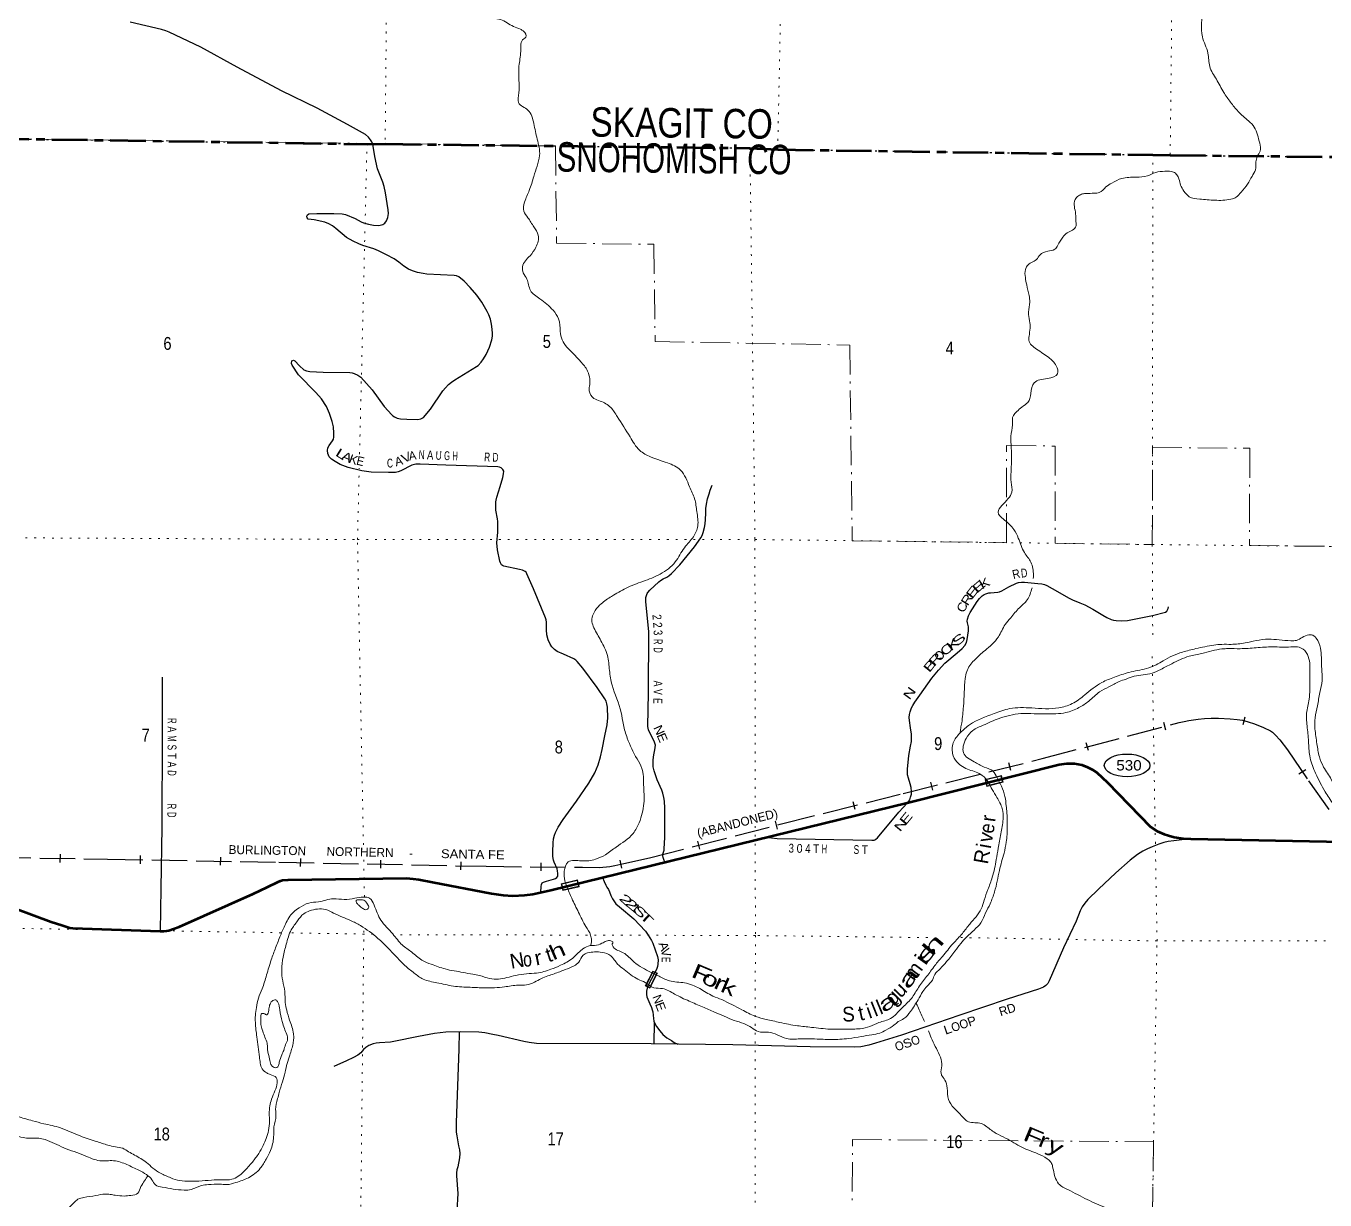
# Model space of a CAD drawing. Header units: feet. Extents: x -1048576 to 137166, y -268550 to 2097152.
# Drawn here: x -236263 to -218633, y 279884 to 295823 of the extents above; entities that cross this region are included whole.
import ezdxf
from ezdxf.enums import TextEntityAlignment as Align

# ---------------------------------------------------------------- set-up
doc = ezdxf.new("R2010")
doc.units = ezdxf.units.FT
doc.header["$LTSCALE"] = 80
for name, pattern in [('DOT_DASHED', [7.7, 5, -1.2, 0.3, -1.2]), ('DOTTED', [1.5, 0.3, -1.2]), ('LONG_DASH_SHORT_DASH', [9.9, 6, -1.2, 1.5, -1.2]), ('LONG_DASHED', [7.5, 6, -1.5])]:
    doc.linetypes.add(name, pattern=pattern)
for name, color, linetype, lineweight in [('11', 7, 'LONG_DASH_SHORT_DASH', 60), ('17', 7, 'Continuous', 25), ('23', 7, 'Continuous', 70), ('29', 7, 'Continuous', 25), ('31', 7, 'Continuous', 13), ('39', 7, 'Continuous', 13), ('44', 7, 'DOT_DASHED', 13), ('59', 7, 'Continuous', 13), ('6', 7, 'DOTTED', 25), ('63', 7, 'Continuous', 25), ('7', 7, 'DOTTED', 13)]:
    doc.layers.add(name, color=color, linetype=linetype, lineweight=lineweight)
for name, color, linetype in [('12', 7, 'Continuous'), ('30', 7, 'Continuous'), ('41', 7, 'Continuous')]:
    doc.layers.add(name, color=color, linetype=linetype)

msp = doc.modelspace()

# ---------------------------------------------------------------- linework, layer by layer
at = {"layer": '11'}
msp.add_lwpolyline([(-245401.9, 294392.92), (-242387.81, 294348.7), (-242220.01, 294365.83), (-236889.68, 294308.4), (-236702.27, 294294.86), (-231634.59, 294220.03), (-231388.38, 294221.57), (-226437.41, 294165.05), (-226060.41, 294146), (-220968.49, 294072.75), (-220734.49, 294068.45), (-215615.9, 294018.95), (-215416.16, 294017.31), (-214728.24, 294018.25)], dxfattribs=at)
at = {"layer": '17'}
msp.add_ellipse((-221319.73, 285784.32), major_axis=(309.24, -1), ratio=0.500121, dxfattribs=at)
at = {"layer": '23'}
msp.add_lwpolyline([(-236420.67, 283844.42), (-235922.97, 283659.08), (-235775.85, 283614.2), (-235695.49, 283587.91), (-235669.03, 283581.55), (-235625.14, 283575.98), (-234440.47, 283533.38), (-234390.42, 283534.82), (-234349.88, 283537.21), (-234323.65, 283543.17), (-234261.64, 283564.65), (-234184.01, 283595.22), (-233177.65, 284040.62), (-232987.67, 284130.94), (-232840.12, 284205.24), (-232809.9, 284217.89), (-232780.09, 284225.05), (-232702.82, 284233.1), (-231098.74, 284252.47), (-231008.78, 284247.13), (-230933.35, 284237.83), (-230747.86, 284198.88), (-229945.4, 284044.94), (-229786.58, 284021.62), (-229655.42, 284014.46), (-229498.03, 284021.62), (-229386.54, 284037.18), (-229138.18, 284092.99), (-224285.59, 285282.21), (-222239.91, 285795.15), (-222137.36, 285812.5), (-222032.43, 285810.11), (-221932.27, 285791.02), (-221854.67, 285759.64), (-221793.95, 285728.98), (-221729.84, 285686.53), (-221585.04, 285554.79), (-221002.07, 284953.06), (-220912.76, 284892.6), (-220817.37, 284849.65), (-220757.75, 284832.94), (-220679.75, 284812.7), (-220557.43, 284792.38), (-220453.87, 284785.75), (-218381.91, 284747.13)], dxfattribs=at)
at = {"layer": '29'}
msp.add_line((-227736.55, 282300.93), (-227741.03, 282005.49), dxfattribs=at)
for points in [[(-231556.29, 294216.49), (-231571.4, 294252.12), (-231586.83, 294277.98), (-231614.91, 294314.03), (-231653.4, 294349.17), (-231899.66, 294486.87), (-232309.02, 294706.59), (-232796.6, 294942.66), (-233398.8, 295262.8), (-233889.38, 295535.32), (-234320.73, 295738.04), (-234367.28, 295756.98), (-234422.8, 295773.18), (-234848.16, 295873.64)], [(-230017.31, 291362.23), (-229971.93, 291464.01), (-229941.82, 291562.73), (-229931.59, 291610.36), (-229930.11, 291646.38), (-229935.13, 291708.28), (-229945.16, 291773.53), (-229960.22, 291842.13), (-229981.79, 291902.75), (-230005.4, 291947.54), (-230077.35, 292073.01), (-230145.74, 292168.05), (-230234.62, 292273.78), (-230315.9, 292356.75), (-230386.75, 292419.37), (-230418.66, 292432.72), (-230452.82, 292437.41), (-230823.56, 292453.96), (-230870.39, 292461.16), (-230950.7, 292477.89), (-231019.3, 292499.64), (-231069.74, 292523.57), (-231133.07, 292563.22), (-231204.24, 292618.31), (-231266.92, 292661.94), (-231368.86, 292717.94), (-231477.73, 292770.69), (-231540.16, 292795.53), (-231693.56, 292844.31), (-231746.01, 292864), (-231824.06, 292901.19), (-231912.94, 292953.59), (-232058.78, 293074.91), (-232101.79, 293110.33), (-232151.99, 293138.78), (-232205.66, 293159.89), (-232352.02, 293192.33), (-232432.42, 293202.68), (-232444.78, 293219.08), (-232449.54, 293239.54), (-232443.11, 293259.24), (-232426.44, 293271.22), (-232315.34, 293276.15), (-232083.35, 293275.65), (-231970.4, 293274.47), (-231924.45, 293262.58), (-231796.68, 293210.96), (-231711.96, 293162.19), (-231681.37, 293151.12), (-231616.6, 293132.08), (-231547.05, 293121.05), (-231474.38, 293115.35), (-231419.77, 293127.55), (-231392.4, 293147.14), (-231369.95, 293176.65), (-231352.25, 293224.1), (-231344.85, 293278.99), (-231347.17, 293328.42), (-231383.36, 293556.91), (-231402.39, 293644.68), (-231421.57, 293703.48), (-231493.07, 293885.34), (-231528.68, 294052.04), (-231556.29, 294216.49)], [(-229858.9, 289836.2), (-230564.34, 289860.21), (-230912.96, 289874.12), (-230970.79, 289872.91), (-231024.35, 289859.09), (-231175.76, 289784.57), (-231211.71, 289769.18), (-231249.02, 289762.4), (-231343.94, 289759.02), (-231579.85, 289763.68), (-231706.39, 289783.42), (-231890.76, 289827.04), (-231999.74, 289871.24), (-232065.98, 289908.78), (-232118.53, 289941.51), (-232148.81, 289975.78), (-232167.05, 290018.47), (-232170.65, 290059.25), (-232165.38, 290095.43), (-232148.48, 290129.34), (-232104.37, 290190.73), (-232091.76, 290215.89), (-232086.74, 290239.32), (-232085.21, 290297.29), (-232090.09, 290379.85), (-232107, 290453.49), (-232141.94, 290563.9), (-232183.92, 290657.73), (-232254.04, 290761.32), (-232327.87, 290845.68), (-232563.07, 291088.76), (-232652.24, 291216.56), (-232658.93, 291243.17), (-232654.61, 291275.22), (-232633.83, 291285), (-232614.18, 291278.12), (-232551.62, 291207.65), (-232490.56, 291155.41), (-232454.81, 291141.12), (-232412.52, 291132.99), (-232229.19, 291123.76), (-231868.18, 291119.6), (-231835.77, 291116.02), (-231810.67, 291105.98), (-231760.48, 291082.56), (-231716.69, 291054.7), (-231564.16, 290884.69), (-231403.21, 290655.84), (-231299.46, 290543.79), (-231285.33, 290532.11), (-231260.21, 290515.38), (-231225.08, 290500.32), (-231179.94, 290489.89), (-231094.6, 290483.59), (-230944.14, 290481.2), (-230905.52, 290488.61), (-230867.04, 290508.68), (-230772.76, 290619.81), (-230604.26, 290869.64), (-230570.9, 290911.9), (-230529.07, 290955.4), (-230488.92, 290988.86), (-230442.61, 291020.65), (-230149.07, 291198.24), (-230127.53, 291214.73), (-230085.7, 291258.23), (-230052.24, 291303.4), (-230017.31, 291362.23)], [(-229275.47, 284062.14), (-229270.17, 284139.53), (-229265.92, 284167.7), (-229256.64, 284189.67), (-229240.83, 284201.16), (-229197.44, 284214.26), (-229101.89, 284239.84), (-229075.19, 284249.68), (-229056.79, 284264.74), (-229046.75, 284283.14), (-229043.4, 284318.28), (-229048.42, 284351.74), (-229055.54, 284379.98), (-229093.59, 284470.53), (-229104.57, 284500.58), (-229112, 284549.16), (-229111.5, 284611.91), (-229108, 284735.07), (-229101.96, 284790.09), (-229088.89, 284839.6), (-229075.19, 284872.07), (-229038.39, 284947.35), (-228974.01, 285048.52), (-228791.35, 285299.97), (-228623.03, 285543.74), (-228543.16, 285685.18), (-228496.93, 285792.75), (-228464.52, 285901.01), (-228442.59, 286001.36), (-228407.63, 286185.43), (-228374.17, 286337.68), (-228371.1, 286387.3), (-228367.48, 286428.03), (-228370.82, 286573.59), (-228379.19, 286622.11), (-228390.9, 286658.91), (-228405.96, 286689.03), (-228511.46, 286843.9), (-228705.77, 287106.02), (-228784.08, 287197.65), (-228801.62, 287211.78), (-228829.25, 287229.44), (-228966.7, 287295.26), (-229053.45, 287331.5), (-229091.93, 287358.27), (-229125.39, 287393.4), (-229150.49, 287428.54), (-229177.25, 287488.77), (-229192.31, 287557.36), (-229197.36, 287627.11), (-229197.32, 287731.36), (-229201.64, 287760.59), (-229210.71, 287788.24), (-229377.24, 288183.84), (-229464.3, 288386.34), (-229476.73, 288407.28), (-229489.59, 288419.39), (-229523.57, 288434.05), (-229565.56, 288443.77), (-229780.11, 288490.25), (-229796.29, 288497.63), (-229809.89, 288507.26), (-229824.73, 288532.76), (-229832.64, 288558.42), (-229864.63, 288710.87), (-229871.96, 288808.07), (-229859.77, 288953.21), (-229858.19, 289096.6), (-229862.78, 289131.11), (-229885.66, 289248.96), (-229888.31, 289287.33), (-229886.64, 289362.62), (-229883.78, 289386.31), (-229874.93, 289424.53), (-229828.05, 289572.65), (-229792.36, 289692.88), (-229781.24, 289742.41), (-229779.87, 289777.39), (-229789.6, 289800.97), (-229814.9, 289822.84), (-229834.77, 289832.76), (-229858.9, 289836.2)], [(-227590.96, 284472.17), (-227605.49, 284505.59), (-227617.2, 284535.72), (-227620.16, 284555.56), (-227618.88, 284580.9), (-227603.82, 284634.46), (-227601.23, 284654.03), (-227592.89, 284805.34), (-227591.65, 284991.21), (-227593.7, 285203.43), (-227597.11, 285297.21), (-227605.64, 285351.28), (-227620.54, 285409.35), (-227635.14, 285449.1), (-227695.69, 285590.24), (-227736.66, 285710.62), (-227749.41, 285764.15), (-227752.1, 285806.02), (-227752.76, 285859.55), (-227742.62, 285926.99), (-227730.53, 285997.37), (-227722.64, 286026.91), (-227720.69, 286059.73), (-227731, 286098.88), (-227741.14, 286120.93), (-227789.07, 286209.18), (-227814.68, 286269.58), (-227824.45, 286313.23), (-227815.53, 286769.64), (-227812.12, 287600.03), (-227848.86, 288011.25), (-227849.84, 288063.71), (-227842.54, 288091.9), (-227833.11, 288117.27), (-227823.06, 288134.01), (-227796.12, 288163.33), (-227674.11, 288277.94), (-227651.11, 288296.63), (-227613.86, 288319.78), (-227567, 288339.86), (-227538.41, 288358.1), (-227501.73, 288390.07), (-227388.85, 288509.45), (-227192.31, 288752.43), (-227103.41, 288875.43), (-227087.04, 288907.06), (-227071.61, 288945.72), (-227054.87, 289016.01), (-227046.29, 289063.52), (-227039.81, 289121.45), (-227038.07, 289210.79), (-227036.46, 289273.75), (-227028.64, 289329.74), (-227014.7, 289402.62), (-226992.31, 289472.18), (-226976.21, 289523.12), (-226948.67, 289588.14)], [(-224296.26, 285279.59), (-224269.97, 285318.97), (-224256.62, 285351.45), (-224246.54, 285392.61), (-224244.3, 285429.91), (-224251.56, 285484.66), (-224261.48, 285535.47), (-224286.71, 285611.85), (-224300.1, 285657.04), (-224301.77, 285700.55), (-224301.7, 285734.87), (-224282.37, 285918.2), (-224258.26, 286045.32), (-224246.54, 286110.59), (-224244.87, 286155.78), (-224243.13, 286181.55), (-224246.54, 286211.01), (-224260.08, 286295.19), (-224271.44, 286392.5), (-224275, 286435.28), (-224273.33, 286473.78), (-224263.29, 286513.94), (-224244.88, 286564.15), (-224227.23, 286599.37), (-224201.36, 286642.81), (-224130.43, 286740.1), (-223968.62, 286967.89), (-223878.35, 287079.63), (-223791.36, 287171), (-223623.89, 287313.77), (-223555.35, 287370.84), (-223520.2, 287411), (-223498.44, 287454.52), (-223489.66, 287493.84), (-223471.67, 287613.51), (-223471.54, 287634.78), (-223473.34, 287667.07), (-223486.73, 287722.3), (-223488.66, 287742.35), (-223485.06, 287770.83), (-223469.99, 287816.02), (-223448.99, 287860.45), (-223355.99, 288009.36), (-223324.39, 288050.32), (-223287.57, 288087.14), (-223260.51, 288103.65), (-223235.69, 288115.59), (-223197.2, 288127.3), (-223173.03, 288129.46), (-223071.67, 288137.34), (-223049.6, 288142.14), (-223019.79, 288155.75), (-222924.63, 288209.32), (-222822.28, 288260.98), (-222793.85, 288269.56), (-222753.69, 288274.58), (-222713.03, 288272.03), (-222531.94, 288254.78), (-222475.86, 288247.82), (-222441.57, 288240.1), (-222410.59, 288226.06), (-222262.67, 288146.13), (-222115.85, 288059.13), (-222059.13, 288031.92), (-221960.33, 287994.11), (-221891.77, 287963.3), (-221785.29, 287906.31), (-221648.43, 287823.63), (-221595.54, 287794.26), (-221535.29, 287765.81), (-221501.82, 287757.44), (-221468.35, 287754.1), (-221398.05, 287749.08), (-221315.51, 287753.59), (-220972.71, 287818.65), (-220799.87, 287866.29), (-220782.16, 287879.62), (-220769.73, 287895.49), (-220762.21, 287913.72), (-220759.57, 287935.87)], [(-234436.09, 283533.51), (-234427.63, 284111.74), (-234414.03, 284945.88), (-234410.62, 286202.62), (-234410.61, 286984.6)], [(-226219.31, 284808.31), (-226146.09, 284800.15), (-226070, 284794.57), (-224785.62, 284768.32), (-224753.31, 284769.42), (-224741.93, 284775.04), (-224728.54, 284783.41), (-224705.97, 284802.43), (-224417.63, 285151.92), (-224301.12, 285278.4)], [(-220469.06, 284786.72), (-220684.34, 284759.32), (-220762.09, 284749.97), (-220820.15, 284736.9), (-220887.61, 284716.5), (-220977.09, 284680.72), (-221043.26, 284652.9), (-221105.86, 284621.73), (-221177.15, 284575.91), (-221278.87, 284497.3), (-221471.33, 284326.96), (-221705.66, 284103.24), (-221849.95, 283963.37), (-221892.65, 283912.53), (-221926.94, 283864.62), (-221956.05, 283811.27), (-222012.53, 283669.4), (-222182.22, 283306.45), (-222376.43, 282861.35), (-222393.87, 282825.3), (-222420.64, 282795.18), (-222455.79, 282773.42), (-222520.86, 282748.24), (-222946.36, 282612.77), (-223588.07, 282394.52), (-224382.57, 282124.02), (-224734.75, 282012.75), (-224823.96, 281986.82), (-224934.42, 281965.07), (-225014.71, 281958.03), (-225621.83, 281963.1), (-226670.08, 281992.77), (-227777.3, 282005.92), (-229336.65, 282011.66), (-229433.09, 282021.97), (-229507.48, 282034.69), (-229856.17, 282117.3), (-229925.13, 282132.43), (-230035.59, 282154.19), (-230119.16, 282163.13), (-230370.32, 282165.91), (-230567.03, 282163.69), (-230718.43, 282144.15), (-230937.94, 282103.46), (-231270.72, 282036.1), (-231317.59, 282027), (-231464.86, 282018.63), (-231508.38, 282015.28), (-231552.59, 282005.3), (-231611.16, 281981.86), (-231650.26, 281955.91), (-231684.11, 281926.57), (-231719.26, 281883.06), (-231759.42, 281851.26), (-231819.67, 281817.79), (-231911.72, 281772.6), (-232085.31, 281697.46)], [(-228436.95, 284264.84), (-228417.82, 284208.48), (-228392.07, 284157.11), (-228377.91, 284131.98), (-228357.96, 284098.73), (-228342.99, 284067.13), (-228326.36, 284017.24), (-228304.74, 283972.35), (-228276.47, 283930.77), (-228258.18, 283907.49), (-228208.76, 283862.97), (-228015.62, 283701.92), (-227856.98, 283533.76), (-227817.5, 283480.12), (-227773.8, 283408.14), (-227755.97, 283370.37), (-227693.25, 283189.65), (-227684.47, 283144.22), (-227686.13, 283087.68), (-227693, 283056.28), (-227704.42, 283016.17), (-227727.6, 282974.42), (-227825.9, 282781.2), (-227834.13, 282758.43), (-227840.78, 282718.52), (-227841.09, 282672.51), (-227835.79, 282643.69), (-227798.28, 282546.02), (-227775.93, 282499.01), (-227764.29, 282464.24), (-227757.63, 282437.49), (-227747.39, 282348.58), (-227741, 282312.77), (-227725.38, 282271.17), (-227707.75, 282239.6), (-227661.19, 282179.74), (-227618.41, 282130.74), (-227566.4, 282088.28), (-227501.71, 282048.64), (-227464.96, 282025.09), (-227415.46, 282001.62)], [(-230383.19, 282166.05), (-230387.99, 281932.31), (-230426.39, 280935.2), (-230423.96, 280807.83), (-230417.18, 280755.04), (-230390.99, 280618.98), (-230380.36, 280567.6), (-230377.01, 280515.72), (-230379.39, 280459.02), (-230403.1, 280334.41), (-230415.51, 280293.12), (-230421.58, 280252.09), (-230422.2, 280211.12), (-230403.23, 279974.74), (-230416.04, 279736.67), (-230436.17, 279525.07)]]:
    msp.add_lwpolyline(points, dxfattribs=at)
at = {"layer": '31'}
for p, q in [((-227694.6, 282962.35), (-227798.29, 282760.14)), ((-227798.29, 282760.14), (-227858.96, 282791.25))]:
    msp.add_line(p, q, dxfattribs=at)
msp.add_lwpolyline([(-227858.96, 282791.25), (-227755.27, 282993.46), (-227694.6, 282962.35)], dxfattribs=at)
msp.add_lwpolyline([(-227751.8, 282982.69), (-227705.36, 282958.88), (-227801.75, 282770.9), (-227848.19, 282794.71)], close=True, dxfattribs=at)
at = {"layer": '39'}
for points in [[(-139726.18, 284721.75), (-139786.61, 284683.23), (-139865.18, 284636.58), (-139935.68, 284589.96), (-139981.99, 284555.51), (-140024.23, 284506.92), (-140030.24, 284490.75), (-140030.24, 284490.75), (-140086.75, 284492.64)], [(-217144.33, 303604.05), (-217061.25, 303622.73), (-216960.21, 303630.98), (-216865.88, 303602.98), (-216778.09, 303548.84), (-216722.69, 303489.23), (-216659.36, 303421.39), (-216585.88, 303357.4), (-216522.26, 303305.72), (-216476.83, 303252.35), (-216449.63, 303195.28), (-216432.7, 303128.29), (-216440.36, 303041.55), (-216451.93, 302960.94), (-216471.91, 302862.3), (-216519.72, 302786.4), (-216573.4, 302720.71), (-216667.65, 302643.64), (-216782.92, 302520.48), (-216891.48, 302433.57), (-216987.63, 302362.6), (-217056.17, 302256.77), (-217129.19, 302126.78), (-217229.53, 302047.8), (-217329.72, 301976.9), (-217427.74, 301914.04), (-217523.66, 301855.19), (-217613.2, 301814.4), (-217769.87, 301744.54), (-217845.52, 301691.37), (-217927.73, 301610.04), (-217971.55, 301532.04), (-218013.05, 301470.17), (-218074.76, 301406.64), (-218149.02, 301319.1), (-218204.45, 301267.59), (-218232.39, 301175.16), (-218270.75, 301064.73), (-218331.48, 300944.62), (-218377.35, 300864.64), (-218427.89, 300750.4), (-218440.25, 300627.37), (-218438.3, 300514.19), (-218424.58, 300382.6), (-218391.74, 300303.2), (-218396.33, 300163.87), (-218400.95, 300022.52), (-218439.16, 299920.17), (-218485.18, 299832.11), (-218597.65, 299751.34), (-218710.24, 299664.5), (-218816.59, 299587.65), (-218921.67, 299470.37), (-218965.56, 299388.33), (-218996.37, 299249.48), (-219024.19, 299054), (-219060.15, 298854.63), (-219080.61, 298729.74), (-219120.42, 298540.54), (-219160.24, 298460.45), (-219232.82, 298354.69), (-219337.79, 298243.47), (-219416.49, 298133.79), (-219491.49, 298005.85), (-219535.61, 297911.7), (-219608.89, 297767.56), (-219692.15, 297629.68), (-219761.96, 297455.17), (-219839.99, 297272.74), (-219895.97, 297081.82), (-219943.67, 296902.87), (-219987.22, 296729.9), (-220069.8, 296519.26), (-220135.01, 296374.98), (-220207.85, 296255.09), (-220290.51, 296040.41), (-220307.95, 295860.9), (-220297.21, 295676.84), (-220222.6, 295455.23), (-220197.71, 295272.93), (-220108.08, 295099.54), (-220008.44, 294921.93), (-219914.07, 294786.84), (-219813.43, 294663.76), (-219670.53, 294533.85), (-219593.35, 294451.61), (-219550.9, 294345.76), (-219518.7, 294232.02), (-219514.66, 294122.84), (-219554.36, 294048.81), (-219571.77, 293980.43)], [(-231935.96, 297028.02), (-231764.45, 296917.78), (-231526.07, 296822.48), (-231309.18, 296765.97), (-231174.47, 296739.25), (-230900.72, 296701.9), (-230770.37, 296547.97), (-230550.75, 296420.68), (-230398.74, 296347.18), (-230286.22, 296211.76), (-230104.5, 295998.29), (-230000.53, 295945.87), (-229924.18, 295928.3), (-229821.6, 295910.25), (-229647.77, 295816.14), (-229551.61, 295778), (-229513.69, 295755.08), (-229478.95, 295669.58), (-229507.56, 295649.9), (-229549.06, 295478.92), (-229572.91, 295279.33), (-229572.42, 295087.37), (-229573.6, 294913.63), (-229578.04, 294782.37), (-229450.76, 294681.03), (-229371.41, 294497.73), (-229324.85, 294286.74), (-229292.6, 294065.91), (-229327.55, 293921.08), (-229370.51, 293780.43), (-229432.51, 293591.64), (-229495.97, 293433.18), (-229506.34, 293308.1), (-229451.46, 293220.21), (-229371.03, 293095.48), (-229310.58, 292981.23), (-229341.8, 292820.16), (-229422.63, 292704.45), (-229524.27, 292554.78), (-229513.73, 292469.72), (-229464.79, 292388), (-229417.19, 292233.57), (-229288.11, 292120.07), (-229109.39, 291963.23), (-229034.86, 291846.7), (-229011.76, 291676.55), (-228987.62, 291562.96), (-228833.7, 291374.24), (-228748.64, 291281.76), (-228652.03, 291158.75), (-228611.37, 290955.96), (-228618.99, 290871.23), (-228554.32, 290767), (-228470.23, 290731.11), (-228326.55, 290643.61), (-228240.02, 290520.79), (-228063.5, 290244.78), (-227935.69, 290062.61), (-227786, 289972.98), (-227557.45, 289892), (-227379.66, 289793.78), (-227256.71, 289567.24), (-227189.08, 289404.36), (-227157.99, 289230.03), (-227145.43, 289035.83), (-227204.63, 288889.41), (-227326.44, 288740.11), (-227451.05, 288548.43), (-227655.91, 288382.47), (-227889.79, 288283.71), (-228119.53, 288190.94), (-228315.31, 288079.37), (-228456.4, 287978.91), (-228536.78, 287887.44), (-228581.97, 287734.71), (-228555.22, 287653.4), (-228459.62, 287475.86), (-228372.45, 287278.27), (-228343.94, 287073.68), (-228309.26, 286875.03), (-228184.92, 286505.01), (-228155.73, 286336.77), (-228102.6, 286153.95), (-227970.57, 285872.7), (-227904.33, 285744.19), (-227880.18, 285521.49), (-227876.8, 285266.84), (-227942.13, 285007.39), (-228023.52, 284861.39), (-228254.97, 284675.71), (-228398.15, 284571.25)], [(-219571.77, 293980.43), (-219577.81, 293871.44), (-219623.87, 293781.36), (-219684.3, 293677.4), (-219773.13, 293565.88), (-219836.93, 293498.36), (-219910.07, 293471.41), (-220130.29, 293457.27), (-220333.81, 293473.13), (-220476.51, 293504.03), (-220547.72, 293582.12), (-220592.62, 293663.76), (-220615.31, 293747.02), (-220642.54, 293802.08), (-220688.27, 293839.28), (-220807.1, 293851.57), (-220930.52, 293833.63), (-221044.35, 293789.25), (-221196.05, 293769.81), (-221392.1, 293753.2), (-221526.43, 293691.01), (-221606.1, 293637.92), (-221696.28, 293562.79), (-221769.12, 293552.01), (-221868.04, 293549.78), (-221924.67, 293542.74), (-221979.62, 293517.48), (-222024.97, 293465.78), (-222034.79, 293370.99), (-222018.46, 293271.69), (-222014.38, 293164.53), (-222011.32, 293111.94), (-222060.89, 293050.21), (-222132.2, 293013.13), (-222191.74, 292957.65), (-222260.39, 292845.76), (-222299.73, 292791.93), (-222397.08, 292765.43), (-222500.89, 292716.82), (-222550.53, 292651.05), (-222615.83, 292611.84), (-222675.19, 292566.46), (-222698.27, 292518.39), (-222700.32, 292407.3), (-222681.93, 292309.98), (-222650.28, 292165.94), (-222639.86, 292074.83), (-222656.51, 291937.74), (-222642.53, 291820.29), (-222636.32, 291719.15), (-222650.4, 291612.32), (-222653.46, 291555.8), (-222548.71, 291436.69), (-222381.34, 291320.47), (-222282.45, 291211.57), (-222262.27, 291102.09), (-222398.66, 291037.91), (-222579.31, 290980.61), (-222626.41, 290833.98), (-222664.96, 290713.46), (-222748.85, 290650.34), (-222814.56, 290588.91), (-222861.96, 290535.23), (-222876.41, 290408.2), (-222895.42, 290252.97), (-222892.23, 290097.33), (-222887.67, 289907.32), (-222894.2, 289772.06), (-222892.8, 289628.58), (-222883.16, 289495.05), (-222933.21, 289407.07), (-223019.72, 289311.67), (-223069.81, 289221.66), (-222998.87, 289129.44), (-222854.22, 288985.35), (-222795.78, 288871.13), (-222712.65, 288673.61), (-222624.26, 288542.67), (-222591.19, 288366.28), (-222591.95, 288322.64)], [(-222609.79, 288196.5), (-222676.08, 288030.41), (-222780.94, 287925.25), (-222898.45, 287790.01), (-222972.79, 287698.43), (-223066.73, 287528.41), (-223247.67, 287345.85), (-223395.45, 287211.17), (-223495.07, 287061.46), (-223515.01, 286964.84), (-223540.17, 286585.44), (-223562.42, 286363.59)], [(-226818.04, 282604.57), (-226548.14, 282468.28), (-226364.15, 282378.02), (-226217.6, 282336.94), (-226032.72, 282295.16), (-225793.41, 282250.36), (-225602.11, 282228.66), (-225350.32, 282203.84), (-225136.42, 282203.95), (-224942.58, 282210.5), (-224808.84, 282240.37), (-224686.8, 282292.68), (-224528.34, 282350.39), (-224380.56, 282485.07), (-224246.87, 282622.03), (-224149.27, 282771.78), (-224039.64, 282917.27), (-223929.93, 283066.79), (-223824.7, 283192.15), (-223682.31, 283363.3), (-223554.6, 283504.42), (-223455.42, 283629.89), (-223298.24, 283837.14), (-223257.71, 283955.6), (-223208.67, 284098.16), (-223149.06, 284266.79), (-223094.2, 284506.22), (-223067.16, 284659.29), (-223031.24, 284856.64), (-223003.38, 285054.14), (-223012.84, 285197.77), (-223086.74, 285348.64), (-223149.32, 285456.88), (-223202.03, 285552.81), (-223285.01, 285649.3), (-223461.18, 285725.27), (-223628.73, 285831.39), (-223687.17, 285945.61), (-223669.99, 286110.98), (-223579, 286230.54), (-223455.95, 286337.39), (-223124.23, 286488.9), (-222913.14, 286555.75), (-222614.32, 286564.41), (-222428.85, 286554.94), (-222247.03, 286565.75), (-222064.36, 286623.01), (-221894.7, 286741.13), (-221661.53, 286910.61), (-221490.7, 286982.23), (-221295.78, 287047.35), (-221056.7, 287099.54), (-220924.61, 287149.65), (-220828.72, 287206.48), (-220568.28, 287322.94), (-220385.79, 287370.1), (-220140.74, 287418.13), (-220033.6, 287428.29), (-219906.48, 287427.98), (-219718.46, 287446.75), (-219568.55, 287478.35), (-219400.67, 287499.51), (-219255.58, 287488.77), (-219096.37, 287477.76), (-219021.62, 287482.45), (-218942.16, 287523.43), (-218852.73, 287558.15), (-218814.41, 287557.45), (-218754.67, 287513.92), (-218694.63, 287377.45), (-218679.15, 287122.58), (-218672.49, 286936.57), (-218701.73, 286773.44), (-218737.32, 286594.27), (-218768.58, 286431.18), (-218769.32, 286281.68), (-218742.82, 286077.12), (-218709.71, 285902.75), (-218651.76, 285762.27), (-218547.9, 285594.68), (-218479.68, 285464.11), (-218422.82, 285374.17), (-218354.9, 285227.44), (-218271.66, 285145.09), (-218144.42, 285041.73), (-218016.7, 284964.63), (-217868.98, 284877.06), (-217734.91, 284791.01), (-217458.65, 284695.76), (-217298.61, 284620.08), (-217114.36, 284543.96)], [(-228144.37, 283012.81), (-228052.88, 282940.42), (-227957.1, 282882.08), (-227861.05, 282837.89), (-227741.28, 282766.99), (-227622.45, 282754.71), (-227460.35, 282681.02), (-227262.36, 282584.44), (-227080.17, 282506.34), (-226918.04, 282434.66), (-226787.88, 282379.74), (-226653.73, 282322.72), (-226519.32, 282279.85), (-226415.39, 282225.41), (-226325.59, 282171.22), (-226186.51, 282162.61), (-226068.08, 282128.11), (-225939.91, 282075.24), (-225760.38, 282071.95), (-225445.69, 282066.17), (-225217.66, 282066.03), (-225098.38, 282077.98), (-224926.4, 282103.11), (-224782.65, 282128.76), (-224675.29, 282151.04), (-224591.8, 282191.93), (-224483.62, 282258.65), (-224424.22, 282306.05), (-224348.8, 282347.09), (-224260.27, 282442.45), (-224156.43, 282602.19), (-224089.79, 282714.12), (-224033.99, 282785.83), (-223961.78, 282871.39), (-223928.13, 282945.53), (-223856.04, 283025.03), (-223769.52, 283120.42), (-223655.89, 283263.81), (-223577.3, 283367.44), (-223494.9, 283458.87), (-223396.36, 283550), (-223303.72, 283649.33), (-223238.73, 283781.49), (-223177.88, 283907.67), (-223118.42, 284068.22), (-223081.44, 284213.02), (-223052.5, 284359.98), (-222989.64, 284595.23), (-222958.68, 284742.16), (-222944.72, 284952.04), (-222951.27, 285144.11), (-222959.68, 285235.18), (-222977.55, 285360.78), (-223025.37, 285503.1), (-223083.8, 285617.32), (-223140.63, 285709.28), (-223258.71, 285761.97), (-223394.58, 285835.18), (-223484.43, 285887.34), (-223539.68, 285955.03), (-223542.04, 286046), (-223503.79, 286150.36), (-223413.02, 286257.8), (-223274.47, 286330.02), (-223056.84, 286423.01), (-222914.85, 286462.83), (-222761.02, 286488.3), (-222579.43, 286486.99), (-222426.12, 286484.17), (-222286.85, 286485.66), (-222149.34, 286501.32), (-221972.54, 286568.79), (-221839.74, 286657.28), (-221692.15, 286781.86), (-221565.78, 286850.26), (-221427.23, 286922.47), (-221333.77, 286957.13), (-221222.07, 286995.49), (-221100.63, 287015.49), (-220981.16, 287037.54), (-220863.19, 287087.91), (-220712.43, 287165.96), (-220476.49, 287266.7), (-220304.28, 287303.95), (-220032.74, 287365.64), (-219947.9, 287370.14), (-219786.48, 287369.2), (-219568.32, 287381.36), (-219342.09, 287393.37), (-219219.04, 287391.11), (-219128.23, 287391.47)], [(-219128.23, 287391.47), (-219005.1, 287393.25), (-218930.98, 287363.6), (-218860.22, 287261.28), (-218838.39, 287022.45), (-218840.32, 286808.32), (-218848.69, 286683.2), (-218884.46, 286493.92), (-218873.99, 286295.72), (-218855.71, 286083.23), (-218835.08, 285888.88), (-218760.28, 285677.38), (-218629.7, 285426.46), (-218523.83, 285258.83), (-218394.34, 285058.44), (-218269.37, 284940.98), (-218082.02, 284814.29), (-217787.61, 284693.72), (-217663.43, 284642.94), (-217569.03, 284618.99), (-217490.66, 284601.38), (-217357.29, 284501.95), (-217036.2, 284296.03), (-216840.3, 284195.45), (-216664.86, 284079.08), (-216402.8, 283955.06), (-216216.54, 283878.9), (-216081.9, 283848.14), (-215948.95, 283835.6), (-215886.19, 283846.57), (-215755.6, 283924.99), (-215714.36, 283972.73), (-215665.5, 283996.08), (-215601.81, 284057.54), (-215461.32, 284234.79), (-215383.06, 284320.24), (-215238.92, 284477.21), (-215120.28, 284563.94), (-215003.95, 284634.54), (-214889.76, 284699.12), (-214841.04, 284714.39), (-214817.67, 284726.73)], [(-223562.42, 286363.59), (-223577.92, 286289.12), (-223584.5, 286224.46)], [(-245522.97, 283394.72), (-245503.76, 283391.77), (-245487.41, 283387.68), (-245475.67, 283381.44), (-245405.43, 283359.95), (-245339.16, 283342.57), (-245270.65, 283337.27), (-245204.45, 283315.85), (-245152.38, 283294.69), (-245068.14, 283266.87), (-245015.84, 283257.83), (-244933.09, 283258.33), (-244874.44, 283265.34), (-244806.72, 283326.73), (-244721.06, 283375.67), (-244623.16, 283432.47), (-244523.08, 283497.31), (-244385.62, 283620.06), (-244248.45, 283726.65), (-244084.98, 283836.8), (-243917.45, 283948.89), (-243712.11, 284141.11), (-243526.19, 284264.99), (-243367.28, 284346.94), (-243246.96, 284415.45), (-243130.64, 284486.05), (-242965.79, 284561.83), (-242776.92, 284627.06), (-242588.46, 284670.07), (-242335.33, 284717.96), (-242205.78, 284739.82), (-242052.02, 284761.25), (-241930.91, 284763.07), (-241844.4, 284749.36), (-241739.65, 284739.35), (-241655.63, 284699.42), (-241558.57, 284600.65), (-241466.75, 284546.43), (-241394.83, 284506.72), (-241317.39, 284438.63), (-241217.98, 284358), (-241089.28, 284224.3), (-241004.47, 284117.68), (-240915.19, 284035.22), (-240881.79, 283986.12), (-240880.74, 283933.56), (-240881.52, 283891.15), (-240796.83, 283778.46), (-240703.95, 283671.69), (-240535.95, 283480.7), (-240361.71, 283299.7), (-240191.65, 283110.69), (-240015.47, 282925.61), (-239882.73, 282791.84), (-239835.55, 282724.29), (-239805.62, 282596.45), (-239758.2, 282431.92), (-239732.57, 282290.01), (-239690.39, 282170.03), (-239641.52, 282084.27), (-239592.35, 282014.67), (-239516.74, 281956.71), (-239414.61, 281914.42), (-239323.15, 281840.01), (-239227.81, 281757.44), (-239125.87, 281705.05), (-238971.54, 281647.66), (-238745.46, 281651.6), (-238654.24, 281674.17), (-238451.81, 281708.84), (-238213.51, 281718.61), (-238070.4, 281709.92), (-237931.76, 281677.07), (-237827.76, 281626.67), (-237707.36, 281590.11), (-237520.28, 281558.39), (-237380.07, 281501.26), (-237254.18, 281434.3), (-237132.21, 281373.46), (-237040.34, 281321.26), (-237004.82, 281278.18), (-236981.46, 281231.28), (-236925.76, 281187.83), (-236741.33, 281121.81), (-236697.18, 281108.87), (-236381.99, 281020.25), (-236173.24, 280959.84), (-236022.62, 280920.71), (-235795.64, 280864.01), (-235529.28, 280754.05), (-235308.69, 280679.28), (-235150.18, 280629.9), (-234949.16, 280587.82)], [(-228398.15, 284571.25), (-228532.44, 284511.08), (-228726.58, 284488.38), (-228904.43, 284473.46), (-228957.21, 284347.13), (-228949.47, 284219.7), (-228922.68, 284140.4), (-228857, 283981.6), (-228763.67, 283789.96), (-228664.29, 283598.2), (-228599.89, 283479.83), (-228589.05, 283410.94), (-228594.01, 283360.51), (-228602.3, 283338.92)], [(-234949.16, 280587.82), (-234789.46, 280493.97), (-234625.83, 280393.98), (-234540.47, 280317.65), (-234436.8, 280249.07), (-234298.72, 280185.92), (-234176.34, 280147.31), (-234039.24, 280140.75), (-233916.15, 280140.51), (-233746.37, 280155.58), (-233605.05, 280159.05), (-233467.69, 280166.63), (-233306.35, 280270.76), (-233190.97, 280399.97), (-233104.08, 280515.57), (-233043.54, 280625.58), (-233005.44, 280721.87), (-232971.19, 280828.33), (-232958.75, 280955.39), (-232960.96, 281054.44), (-232952.94, 281161.38), (-232929, 281255.9), (-232884.55, 281368.24), (-232852.32, 281474.73), (-232867.15, 281545.72), (-232947.1, 281587.6), (-232995.1, 281610.71), (-233058.69, 281664.41), (-233083.46, 281743.66), (-233096.02, 281828.75), (-233129.39, 282098.1), (-233149.95, 282296.48), (-233150.21, 282391.45), (-233136.17, 282496.26), (-233107.53, 282627.07), (-233058.82, 282751.45), (-232996.82, 282940.24), (-232934.52, 283145.19), (-232874.99, 283309.78), (-232809.36, 283476.28), (-232741.98, 283628.6), (-232634.03, 283792.3), (-232556.26, 283851.49), (-232425.92, 283915.77), (-232294.43, 283933.56), (-232089.87, 283974.26), (-231942.72, 283965.5), (-231799.16, 283981.05), (-231683.84, 283997.12), (-231599.34, 283983.44), (-231538.52, 283889.38), (-231445.45, 283683.6), (-231285.44, 283496.8), (-231157.04, 283346.94), (-231027.67, 283249.6), (-230892.43, 283142.05), (-230762.32, 283085.11), (-230573.81, 283021.04), (-230328.49, 282974.1), (-230199.8, 282949.52), (-230107.26, 282933.67), (-229970.83, 282890.76), (-229849.87, 282884.5), (-229736.5, 282904.64), (-229616.92, 282932.76), (-229469.18, 282956.31), (-229333.8, 282965.95), (-229139.14, 283016.93), (-229008.99, 283071.11), (-228921.43, 283113.96), (-228841.71, 283169.07), (-228786.24, 283222.61), (-228714.45, 283285.94), (-228704.21, 283293.84), (-228604.51, 283338.48), (-228545.97, 283339.43), (-228446.53, 283369.93), (-228387.47, 283399.15), (-228324.83, 283404.07), (-228296.99, 283381.33), (-228305.43, 283361.28), (-228294.08, 283320.66), (-228156.3, 283241.35), (-228011.31, 283115.44), (-227897.74, 283036.57), (-227671.81, 282923.32), (-227531.72, 282860.13), (-227324.39, 282832.08), (-227119.97, 282755.59), (-226940.24, 282653.29), (-226818.04, 282604.57)], [(-231657.81, 283823.16), (-231704.68, 283852.02), (-231750.37, 283891.25), (-231776.07, 283920.01), (-231781.56, 283950.42), (-231749.1, 283959.92), (-231694.63, 283958.92), (-231662.62, 283944.19), (-231629.11, 283901.15), (-231611.74, 283858.4), (-231630.37, 283832.47), (-231657.81, 283823.16)], [(-237431.11, 281031.42), (-237297.71, 281043.11), (-237144.4, 281040.3), (-237023.85, 281011.82), (-236845.69, 280933.79), (-236747.82, 280879.46), (-236675.61, 280855.91), (-236591.03, 280846.28), (-236494.61, 280822.28), (-236412.87, 280768.25), (-236302.56, 280731.87), (-236207.86, 280724.07), (-236090.82, 280723.95), (-236002.4, 280704.14), (-235750.16, 280594.44), (-235467.59, 280488.23), (-235259.02, 280417.72), (-235073.36, 280418.36), (-234892.74, 280364.53), (-234730.68, 280288.82), (-234628.85, 280230.37), (-234553.49, 280158.27), (-234506.35, 280088.71), (-234414.07, 280058.73), (-234118.17, 280018.95), (-234019.14, 280027.23), (-233882.94, 280081.31), (-233787.87, 280093.71), (-233634.37, 280100.99), (-233537.66, 280093.15), (-233414.04, 280121.19), (-233245.35, 280186.79), (-233083.56, 280315.16), (-233002.54, 280440.96), (-232943.9, 280557.08), (-232902.22, 280738.16), (-232897.64, 280877.49), (-232870.6, 281030.55), (-232875.16, 281111.46), (-232848.2, 281260.48), (-232826.46, 281344.94), (-232783.47, 281487.61), (-232746.76, 281618.27), (-232718.3, 281738.98), (-232681.92, 281851.46), (-232638.63, 282010.29), (-232629.3, 282078.81), (-232632.18, 282141.5), (-232685.27, 282326.34), (-232725.14, 282462.45), (-232743.45, 282563.81), (-232750.74, 282715.49), (-232778.36, 282859.45), (-232791.74, 283009.21), (-232774.42, 283182.66), (-232730.83, 283357.64), (-232662.67, 283552.38), (-232577.69, 283674.08), (-232493.16, 283771.53), (-232413.74, 283810.48), (-232308.36, 283834.81), (-232195.5, 283826.68), (-232087.39, 283780.25), (-231967.32, 283725.51), (-231857.19, 283679.04), (-231723.27, 283609.9), (-231486.34, 283435.83), (-231230.73, 283180.59), (-231119.82, 283067.43), (-230994.56, 282966.12), (-230872.99, 282883.07), (-230686.21, 282835.19), (-230463.07, 282788.67), (-230233.33, 282772.33), (-230037.73, 282764.69), (-229769.1, 282777.95), (-229583.03, 282800.8), (-229469.95, 282804.79), (-229360.31, 282841.16), (-229268.57, 282892.01), (-229093.86, 282955.48), (-228945.48, 283013.37), (-228823.48, 283063.67), (-228762.03, 283113.05), (-228699.72, 283208.9), (-228640.63, 283240.14), (-228547.57, 283252.57), (-228442.75, 283246.61), (-228326.57, 283200.03), (-228233.81, 283087.19), (-228144.37, 283012.81)], [(-232984.59, 281962.08), (-232995.39, 282033), (-233028.19, 282114.42), (-233056.92, 282197.79), (-233073.81, 282266.8), (-233076.25, 282353.73), (-233062.99, 282416.12), (-233034.75, 282415.6), (-232994.7, 282398.7), (-232969.3, 282462.89), (-232955.97, 282529.32), (-232922.65, 282585.29), (-232873.94, 282600.56), (-232844.24, 282569.7), (-232817.9, 282466.17), (-232784.53, 282305.94), (-232755.98, 282212.47), (-232725.16, 282133.11), (-232712.19, 282070.23), (-232739.83, 281993.96), (-232765.49, 281915.63), (-232790.81, 281855.48), (-232824.95, 281755.08), (-232846.24, 281694.86), (-232876.84, 281677.23), (-232908.85, 281691.96), (-232938.55, 281722.82), (-232957.31, 281799.94), (-232979.77, 281895.32), (-232984.96, 281941.89), (-232984.59, 281962.08)], [(-224068.14, 282308.22), (-224140.77, 282466.53), (-224181.57, 282552.14), (-224184.62, 282557.18)], [(-219298.46, 276548.97), (-219258.13, 276624.5), (-219193.1, 276758.68), (-219144.66, 276868.92), (-219108.76, 276955.14), (-219082.17, 277083.96), (-219059.91, 277196.7), (-219019.28, 277321.23), (-218962.47, 277447.48), (-218920.67, 277634.62), (-218890.54, 277846.22), (-218900.56, 277959.56), (-218894.51, 278068.55), (-218889.17, 278139.17), (-218873.6, 278217.69), (-218876.85, 278260.18), (-218934.57, 278303.67), (-219043.24, 278319.81), (-219178.44, 278320.27), (-219301.41, 278326.57), (-219389.54, 278362.53), (-219503.74, 278407.06), (-219617.94, 278451.59), (-219679.92, 278483.03), (-219786.62, 278606.22), (-219868.29, 278773.4), (-219946.97, 278883.95), (-220018.66, 278935.78), (-220162.52, 279013.18), (-220308.93, 279171.45), (-220415.7, 279290.6), (-220568.5, 279430.8), (-220685.5, 279542.05), (-220803.74, 279586.66), (-220924.85, 279584.84), (-221018.99, 279622.93), (-221079.96, 279708.92), (-221145.71, 279754.57), (-221250.5, 279762.56), (-221367.42, 279768.75), (-221462.72, 279744.23), (-221603.33, 279779.14), (-221861.58, 279890.96), (-222121.44, 280025.05), (-222249.09, 280106.19), (-222299.75, 280204.11), (-222329.61, 280335.99), (-222350.75, 280392.95), (-222404.29, 280444.45), (-222532.16, 280513.47), (-222746.48, 280600.24), (-222968.16, 280725.54), (-223094.13, 280788.47), (-223223.62, 280879.75), (-223297.47, 280923.54), (-223472.6, 280946.96), (-223583.74, 281048), (-223668.92, 281134.43), (-223741.47, 281248.91), (-223760.8, 281404.84), (-223791.1, 281512.49), (-223836.27, 281579.99), (-223845.53, 281624.61), (-223833.44, 281733.5), (-223865.57, 281851.28), (-223978.25, 282087.73), (-224015.79, 282181.41)], [(-237055.9, 276730.56), (-236989.8, 276838.83), (-236881.78, 277006.57), (-236761.99, 277155.91), (-236682.84, 277289.83), (-236636.78, 277379.91), (-236592.11, 277504.36), (-236544.04, 277594.4), (-236490.28, 277664.13), (-236434.48, 277735.85), (-236370.27, 277825.59), (-236334.74, 277891.62), (-236278.71, 277975.45), (-236202.81, 278042.76), (-236107.78, 278053.13), (-236024.29, 278094.03), (-235885.25, 278192.51), (-235766.54, 278283.27), (-235714.95, 278344.96), (-235704.8, 278457.92), (-235684.26, 278586.86), (-235730.18, 278723.08), (-235791.07, 278813.1), (-235823.51, 278914.72), (-235836.85, 279066.5), (-235837.94, 279226.14), (-235815.13, 279369.18), (-235786.22, 279514.13), (-235786.08, 279631.31), (-235766.43, 279711.77), (-235668.08, 279792.81), (-235557.25, 279893.82), (-235476.04, 279920.62), (-235314.17, 279943.92), (-235190.67, 279965.89), (-235120.14, 279960.56), (-235051.74, 279949.2), (-234930.86, 279938.9), (-234837.88, 279947.3), (-234746.54, 279975.93), (-234702.5, 280066.04), (-234652.6, 280145.95), (-234608.13, 280214.4)]]:
    msp.add_spline(points, degree=3, dxfattribs=at)
at = {"layer": '44'}
for points in [[(-236702.27, 294294.86), (-229078.01, 294195.19), (-229061.23, 292874.91), (-227740.93, 292859.84), (-227724.15, 291539.57), (-225083.34, 291491.67), (-225049.58, 288835.05), (-222957.19, 288808.41), (-222955.01, 290128.48), (-222295.03, 290120.08), (-222297.21, 288800), (-220977.23, 288783.19), (-220975.05, 290103.23), (-219655.07, 290089.75), (-219657.25, 288769.71), (-216835.64, 288740.88), (-216852.67, 287420.99), (-215532.73, 287407.5), (-215538.42, 286965.99), (-214796.25, 286953.93)], [(-229105.42, 276775.76), (-226384.2, 276754.52), (-226370.85, 278074.45), (-227690.84, 278084.76), (-227689.19, 279404.78), (-225049.21, 279384.65), (-225047.56, 280704.68), (-220959.18, 280674.27), (-220981.67, 279345.86), (-216973.74, 279284.76), (-216925.56, 282138.45), (-214843.25, 282072.89)]]:
    msp.add_lwpolyline(points, dxfattribs=at)
at = {"layer": '59'}
for points in [[(-223245.5, 285593.2), (-223025.1, 285648.56), (-223001.85, 285555.99), (-223222.25, 285500.63)], [(-223216.44, 285510.33), (-223235.79, 285587.39), (-223030.9, 285638.85), (-223011.55, 285561.79)], [(-228998.66, 284178.21), (-228777.65, 284231.13), (-228755.42, 284138.31), (-228976.43, 284085.39)], [(-228989.01, 284172.28), (-228783.56, 284221.48), (-228765.06, 284144.23), (-228970.51, 284095.03)]]:
    msp.add_lwpolyline(points, close=True, dxfattribs=at)
at = {"layer": '6'}
msp.add_lwpolyline([(-245401.9, 294392.92), (-242387.81, 294348.7), (-242220.01, 294365.83), (-236889.68, 294308.4), (-236702.27, 294294.86), (-231634.59, 294220.03), (-231388.38, 294221.57), (-226437.41, 294165.05), (-226060.41, 294146), (-220968.49, 294072.75), (-220734.49, 294068.45), (-215615.9, 294018.95), (-215416.16, 294017.31), (-214728.24, 294018.25)], dxfattribs=at)
at = {"layer": '63'}
for p, q in [((-220792.99, 286261.86), (-220821.11, 286368.84)), ((-219743.71, 286338.29), (-219717.9, 286445.85)), ((-221845.08, 285985.29), (-221873.2, 286092.27)), ((-222899.08, 285713.74), (-222925.94, 285821.04)), ((-218986.27, 285668.38), (-218894.83, 285730.61)), ((-223954.35, 285449.56), (-223981.21, 285556.86)), ((-225009.53, 285185.09), (-225036.44, 285292.37)), ((-226064.33, 284920.21), (-226091.86, 285027.34)), ((-227117.95, 284649.49), (-227145.47, 284756.62)), ((-235798.05, 284467.81), (-235796.17, 284578.4)), ((-234710.4, 284449.08), (-234708.46, 284559.67)), ((-233622.72, 284430.06), (-233620.79, 284540.65)), ((-232535.18, 284410.36), (-232532.99, 284520.94)), ((-231447.55, 284388.83), (-231445.36, 284499.42)), ((-230359.92, 284367.31), (-230357.73, 284477.9)), ((-229271.73, 284352.63), (-229270.55, 284463.24)), ((-228176.99, 284391.63), (-228199.61, 284499.9))]:
    msp.add_line(p, q, dxfattribs=at)
at = {"layer": '63', "linetype": 'LONG_DASHED'}
msp.add_lwpolyline([(-236676.34, 284537.37), (-235155.3, 284511.47), (-232831.38, 284470.83), (-230019.42, 284415.18), (-228712.09, 284401.29), (-228477.96, 284400.21), (-228341.29, 284412.96), (-228272.06, 284427.54), (-228149.6, 284453.13), (-227802.62, 284529.94), (-226026.56, 284986.29), (-224360.1, 285404.27), (-222472.71, 285876.76), (-220614.75, 286365.18), (-220544.22, 286380.89), (-220481.07, 286394.48), (-220354.73, 286412.79), (-220270.45, 286421.95), (-220177.37, 286426.79), (-220078.18, 286427.61), (-219920.71, 286418.46), (-219827.22, 286407.31), (-219753.27, 286396.73), (-219674.88, 286377.92), (-219588.7, 286348.59), (-219467.81, 286300.97), (-219375.12, 286255.95), (-219346.2, 286234.57), (-219303.87, 286195.91), (-219245.11, 286131.65), (-219144.58, 285998.04), (-218857.69, 285576.49), (-218523.51, 285101.76)], dxfattribs=at)
at = {"layer": '7'}
for p, q in [((-231735.91, 290011.92), (-231634.59, 294220.03)), ((-231670.22, 283998.67), (-231679.95, 284503.14)), ((-231550.7, 283492.9), (-232676.65, 283511.23))]:
    msp.add_line(p, q, dxfattribs=at)
for points in [[(-230889.19, 322643.03), (-230825.93, 320678), (-230866.98, 315387.02), (-230965.56, 310149.63), (-231105.07, 304771.55), (-231338.1, 299465.91), (-231388.38, 294221.57)], [(-226060.41, 294146), (-225954.62, 299445.9), (-225876.1, 304798.83), (-225795.49, 310046.65), (-225513.64, 315373.62), (-225461.01, 320527), (-225489.77, 322587.71)], [(-220260.02, 322535.38), (-220220.34, 320422.72), (-220312.83, 315296.35), (-220564.94, 309940.54), (-220578.47, 304719.78), (-220676.93, 299379.34), (-220734.49, 294068.45)], [(-226437.41, 294165.05), (-226369.9, 288851.87), (-226365.93, 285170.69)], [(-220971.59, 287556.64), (-220977.23, 288783.19), (-220968.49, 294072.75)], [(-231683.83, 284704.32), (-231763.84, 288851.87), (-231740.53, 289820.09)], [(-242711.78, 288894.08), (-242312.86, 288891.93), (-236989.82, 288877.07), (-231763.84, 288851.87), (-226369.9, 288851.87), (-220977.23, 288783.19), (-215515.71, 288727.4), (-214779.31, 288713.89)], [(-221003.88, 278034.53), (-220913, 283401.38), (-220979.42, 287350.69)], [(-226365.7, 284961.37), (-226364.1, 283475.16), (-226370.85, 278074.45), (-226385.56, 276619.76)], [(-232802.3, 283513.28), (-237073.31, 283582.83), (-240522.36, 283561.27)], [(-231746.22, 276674.79), (-231735.77, 278116.34), (-231678.01, 283582.45)], [(-223904.77, 283446.19), (-226364.1, 283475.16), (-230436.11, 283485.25), (-231274.06, 283483.51)], [(-215866.14, 283401.69), (-220913, 283401.38), (-223618.17, 283449.01)]]:
    msp.add_lwpolyline(points, dxfattribs=at)

# ---------------------------------------------------------------- texts
at = {"layer": '12'}
for s, width, p in [('SKAGIT CO', 0.85, (-228605.33, 294321.94)), ('SNOHOMISH CO', 0.75, (-229063.14, 293847.09))]:
    msp.add_text(s, height=400, rotation=359.296, dxfattribs=dict(at, width=width)).set_placement(p)
at = {"layer": '17', "width": 1.1}
msp.add_text('530', height=140, dxfattribs=at).set_placement((-221293.68, 285716.01), align=Align.CENTER)
at = {"layer": '30'}
for s, rotation, width, p in [('L', 328.084, 1.6, (-232014.88, 289960.42)), ('A', 335.606, 1.25, (-231931.67, 289916.43)), ('V', 24.159, 1.25, (-231078.26, 289912.72)), ('A', 9.521, 0.95, (-231008.68, 289931.16)), ('N', 357.715, 0.7, (-230894.9, 289943.46)), ('A', 357.715, 0.8, (-230779.72, 289938.85)), ('U', 357.715, 0.7, (-230664.06, 289934.25)), ('G', 358.051, 0.65, (-230550.11, 289929.77)), ('H', 358.051, 0.6, (-230440.09, 289926.02)), ('R', 358.051, 0.7, (-230006.17, 289911.25)), ('D', 358.051, 0.7, (-229892.86, 289907.4)), ('K', 340.421, 1.05, (-231837.76, 289881.78)), ('E', 346.689, 0.95, (-231737.41, 289858)), ('C', 2.039, 0.7, (-231321.1, 289829.11)), ('R', 12.92, 0.9, (-222811.48, 288325.72)), ('D', 5.559, 0.75, (-222711.42, 288337.91)), ('E', 40.855, 1.65, (-223294.28, 288170.57)), ('K', 28.517, 1.25, (-223226.81, 288205.26)), ('R', 58.014, 1.3, (-223442.64, 288004.85)), ('E', 52.35, 1.55, (-223372.43, 288100.16)), ('C', 64.702, 1.15, (-223503.98, 287907.92)), ('2', 275.105, 0.85, (-227759.01, 287792.09)), ('2', 275.105, 0.85, (-227749.42, 287684.8)), ('3', 272.04, 0.8, (-227744.95, 287585.43)), ('S', 41.609, 1.7, (-223562.9, 287448.99)), ('D', 269.765, 0.65, (-227743.14, 287351.59)), ('R', 269.765, 0.65, (-227742.67, 287464.97)), ('O', 40.448, 1.45, (-223727.38, 287317.93)), ('K', 38.485, 1.55, (-223646.55, 287382.24)), ('B', 51.067, 1.6, (-223950.42, 287101.82)), ('R', 47.837, 1.6, (-223875.93, 287186.8)), ('A', 269.765, 0.75, (-227745.01, 286896.16)), ('N', 53.906, 1.4, (-224224.25, 286730.23)), ('E', 268.88, 0.7, (-227747.61, 286662.19)), ('V', 269.765, 0.75, (-227745.62, 286783.64)), ('R', 269.999, 0.65, (-234340.62, 286389.31)), ('A', 269.999, 0.75, (-234340.62, 286274.03)), ('N', 294.373, 1.1, (-227724.51, 286240.29)), ('M', 269.845, 0.65, (-234340.76, 286151.32)), ('E', 293.044, 1.15, (-227682.35, 286137.57)), ('S', 269.845, 0.7, (-234341.09, 286030.37)), ('A', 269.845, 0.75, (-234341.72, 285797.46)), ('T', 269.845, 0.8, (-234341.4, 285914.63)), ('D', 269.845, 0.65, (-234342.03, 285682.19)), ('R', 269.845, 0.65, (-234343.26, 285228.65)), ('D', 269.845, 0.65, (-234343.57, 285115.26)), ('E', 50.476, 1.6, (-224274.05, 285027.39)), ('N', 50.476, 1.5, (-224345.92, 284940.3)), ('3', 358.829, 0.8, (-225877.73, 284600.6)), ('0', 358.829, 0.9, (-225764.83, 284598.29)), ('4', 358.829, 0.8, (-225652.9, 284596.01)), ('T', 358.829, 0.85, (-225540, 284593.7)), ('H', 358.829, 0.6, (-225428.07, 284591.41)), ('S', 358.829, 0.7, (-224994.44, 284582.55)), ('T', 358.829, 0.85, (-224878.72, 284580.18)), ('2', 317.986, 1.95, (-228160.48, 283913.69)), ('2', 320.177, 1.85, (-228082.81, 283849.09)), ('1', 320.177, 1.1, (-228026.21, 283801.89)), ('S', 320.177, 1.65, (-227967.42, 283752.87)), ('T', 316.967, 1.95, (-227883.54, 283669.41)), ('A', 289.14, 1.15, (-227661.06, 283309.58)), ('V', 285.109, 1.05, (-227636.68, 283228.47)), ('E', 270.311, 0.7, (-227636.53, 283147.85)), ('E', 290.925, 1.1, (-227706.34, 282488.69)), ('O', 18.784, 0.95, (-223627.15, 282181.56)), ('O', 18.784, 0.95, (-223516.23, 282219.29)), ('P', 18.784, 1.1, (-223407.09, 282256.4)), ('S', 18.802, 1.1, (-224282.28, 281958.58)), ('O', 18.802, 0.95, (-224172.71, 281995.89)), ('L', 18.784, 1.2, (-223734.06, 282145.19)), ('O', 18.802, 0.95, (-224390.96, 281921.58))]:
    msp.add_text(s, height=120, rotation=rotation, dxfattribs=dict(at, width=width)).set_placement(p, align=Align.CENTER)
for s, rotation, p in [('A', 15.009, (-231189.63, 289857.93)), ('O', 44.732, (-223823.12, 287234.44)), ('N', 291.009, (-227743.18, 282589.91)), ('R', 17.66, (-222981.01, 282396.4)), ('D', 17.66, (-222872.97, 282430.8))]:
    msp.add_text(s, height=120, rotation=rotation, dxfattribs=at).set_placement(p, align=Align.CENTER)
at = {"layer": '41'}
for s, rotation, p in [('r', 82.806, (-223104.54, 285054.38)), ('i', 79.972, (-223164.75, 284675.64)), ('v', 79.702, (-223144.56, 284792.69)), ('R', 79.992, (-223192.82, 284530.13)), ('N', 10.045, (-229581.69, 283039.31)), ('t', 17.76, (-229137.58, 283121.45)), ('m', 52.968, (-224145.38, 282936.63)), ('u', 45.54, (-224339.69, 282670.42)), ('l', 22.451, (-224641.12, 282410.33)), ('g', 45.868, (-224434.81, 282570.5)), ('t', 11.928, (-224909.18, 282325.36)), ('i', 19.338, (-224791.42, 282354.17)), ('l', 21.571, (-224711.46, 282381.01))]:
    msp.add_text(s, height=200, rotation=rotation, dxfattribs=at).set_placement(p, align=Align.CENTER)
for s, rotation, width, p in [('e', 81.136, 0.9, (-223122.77, 284917.62)), ('h', 23.534, 1.4, (-229012.93, 283177.48)), ('s', 53.125, 2, (-223970.28, 283172.58)), ('h', 49.787, 1.9, (-223876.79, 283284.45)), ('o', 4.22, 0.8, (-229450.72, 283054.72)), ('r', 11.582, 1.1, (-229293.09, 283077.63)), ('i', 54.337, 1.5, (-224031.89, 283092.12)), ('F', 336.98, 1.6, (-227130.34, 282869.56)), ('o', 330.717, 1.45, (-227019.02, 282797.92)), ('a', 53.397, 1.8, (-224208.51, 282840.34)), ('r', 335.255, 1.5, (-226884.53, 282743)), ('k', 336.675, 1.45, (-226763.88, 282683.2)), ('a', 31.581, 1.65, (-224520.03, 282485.7)), ('S', 2.665, 0.95, (-225095.56, 282308.05)), ('F', 337.218, 1.6, (-222626.98, 280658.51)), ('r', 338.698, 1.4, (-222481.4, 280600.1)), ('y', 333.212, 1.5, (-222334.15, 280524.8))]:
    msp.add_text(s, height=200, rotation=rotation, dxfattribs=dict(at, width=width)).set_placement(p, align=Align.CENTER)
at = {"layer": '63'}
for s, rotation, p in [('(ABANDONED)', 14.41, (-227137.56, 284803.61)), ('BURLINGTON', 358.998, (-233514.53, 284582.79)), ('NORTHERN', 358.866, (-232184.81, 284558.05)), ('-', 358.866, (-231066.06, 284535.91))]:
    msp.add_text(s, height=120, rotation=rotation, dxfattribs=at).set_placement(p)
at = {"layer": '63', "width": 1.1}
msp.add_text('SANTA FE', height=120, rotation=358.866, dxfattribs=at).set_placement((-230631.69, 284527.32))
at = {"layer": '7', "width": 0.85}
for s, p in [('6', (-234398.22, 291425.87)), ('5', (-229249.98, 291452.6)), ('4', (-223780.98, 291364.34)), ('7', (-234693.23, 286109.28)), ('9', (-223938.26, 285993.31)), ('8', (-229087.08, 285947)), ('18', (-234531.53, 280693.3)), ('17', (-229185.21, 280627.5)), ('16', (-223773.83, 280588.79))]:
    msp.add_text(s, height=175, dxfattribs=at).set_placement(p)

doc.saveas('drawing.dxf')
